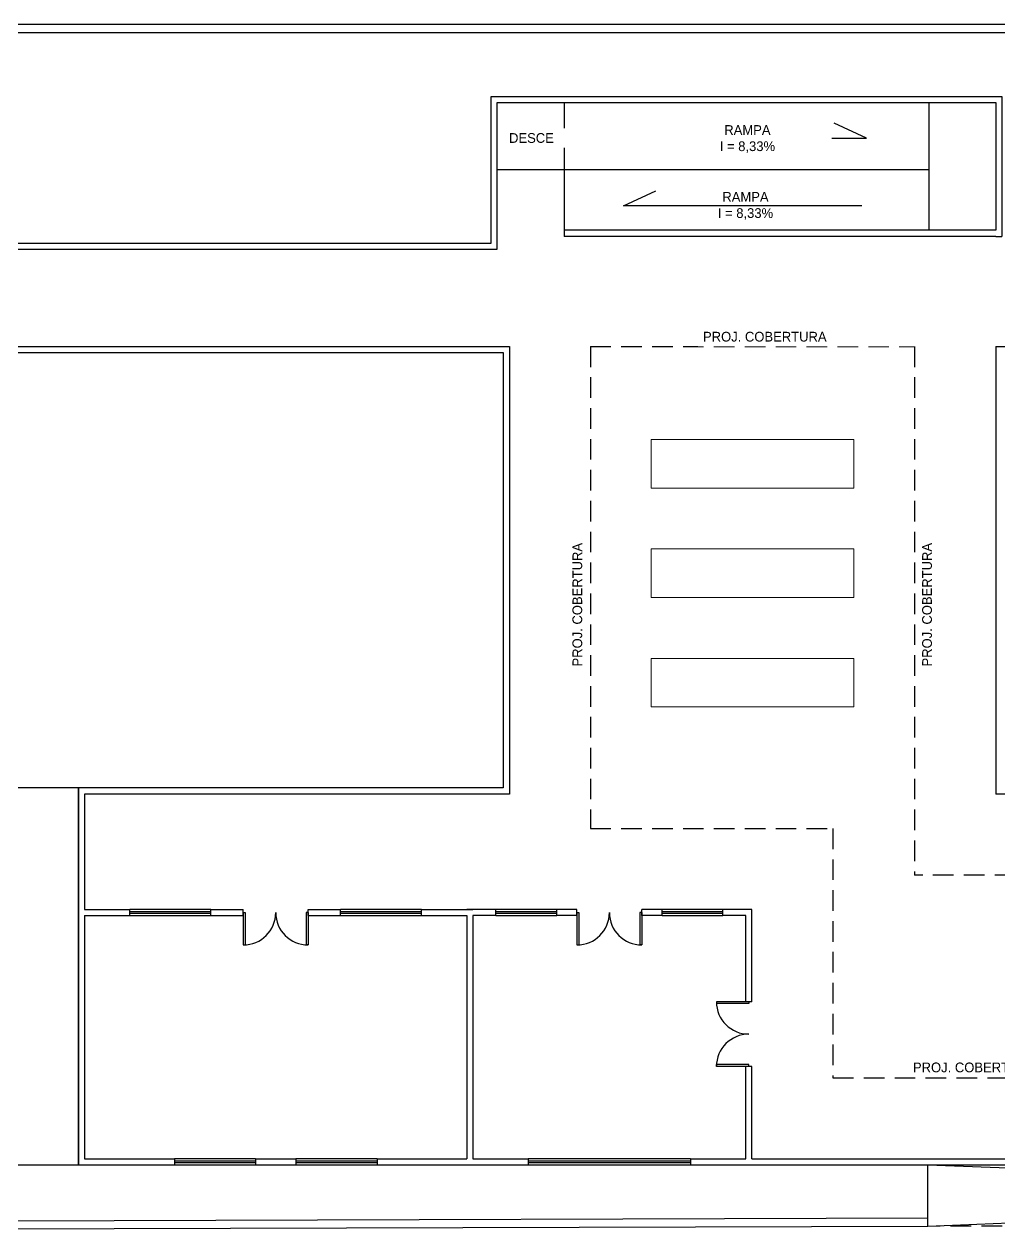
# Model space of a CAD drawing. Header units: centimetres. Extents: x 45464 to 685908, y 11779 to 14769.
# Drawn here: x 678813 to 681218, y 11779 to 14769 of the extents above; entities that cross this region are included whole.
import ezdxf

# ---------------------------------------------------------------- set-up
doc = ezdxf.new("R2010")
doc.units = ezdxf.units.CM
doc.header["$LTSCALE"] = 4
doc.linetypes.add('HIDDENX2', pattern=[19.05, 12.7, -6.35])
for name, color, linetype in [('0.1', 1, 'Continuous'), ('0.2', 2, 'Continuous'), ('0.4', 4, 'Continuous'), ('0.6', 6, 'Continuous'), ('02-CONT', 2, 'Continuous'), ('C-TEXTO-02', 2, 'Continuous'), ('VISTA3', 3, 'Continuous')]:
    doc.layers.add(name, color=color, linetype=linetype)
doc.styles.add('Símbolos', font='ERASLGHT.TTF')

# ---------------------------------------------------------------- blocks, each defined once
blk = doc.blocks.new('1_00-flat-3-flat-1')
at = {"color": 1}
for centre, start, end in [((46.7, -94.5), 270, 0), ((206.7, -94.5), 180, 270)]:
    blk.add_arc(centre, 80, start, end, dxfattribs=at)
at = {"layer": '02-CONT'}
for p, q in [((46.7, -94.5), (46.7, -174.5)), ((46.7, -94.5), (51.5, -94.5)), ((51.5, -94.5), (51.5, -174.5)), ((206.7, -94.5), (201.9, -94.5)), ((201.9, -94.5), (201.9, -174.5)), ((206.7, -94.5), (206.7, -174.5)), ((46.7, -174.5), (51.5, -174.5)), ((206.7, -174.5), (201.9, -174.5))]:
    blk.add_line(p, q, dxfattribs=at)
blk = doc.blocks.new('1_00-flat-2-flat-1')
at = {"color": 1}
for centre, start, end in [((-94.5, -46.7), 180, 270), ((-94.5, -206.7), 90, 180)]:
    blk.add_arc(centre, 80, start, end, dxfattribs=at)
at = {"layer": '02-CONT'}
for p, q in [((-174.5, -46.7), (-174.5, -51.5)), ((-94.5, -46.7), (-174.5, -46.7)), ((-94.5, -51.5), (-174.5, -51.5)), ((-94.5, -46.7), (-94.5, -51.5)), ((-94.5, -201.9), (-174.5, -201.9)), ((-174.5, -206.7), (-174.5, -201.9)), ((-94.5, -206.7), (-174.5, -206.7)), ((-94.5, -206.7), (-94.5, -201.9))]:
    blk.add_line(p, q, dxfattribs=at)
blk = doc.blocks.new('1_00-flat-1-flat-1')
at = {"color": 1}
for centre, start, end in [((46.7, -94.5), 270, 0), ((206.7, -94.5), 180, 270)]:
    blk.add_arc(centre, 80, start, end, dxfattribs=at)
at = {"layer": '02-CONT'}
for p, q in [((46.7, -94.5), (46.7, -174.5)), ((46.7, -94.5), (51.5, -94.5)), ((51.5, -94.5), (51.5, -174.5)), ((206.7, -94.5), (201.9, -94.5)), ((201.9, -94.5), (201.9, -174.5)), ((206.7, -94.5), (206.7, -174.5)), ((46.7, -174.5), (51.5, -174.5)), ((206.7, -174.5), (201.9, -174.5))]:
    blk.add_line(p, q, dxfattribs=at)

msp = doc.modelspace()

# ---------------------------------------------------------------- linework, layer by layer
at = {"layer": '0.1'}
for p, q in [((680145.2, 14575.4), (680145.2, 14260.4)), ((681045.2, 14575.4), (681045.2, 14260.4)), ((679980.2, 14410.4), (681045.2, 14410.4)), ((684797.2, 11954.4), (681042.9, 11802.6)), ((681042.9, 11954.3), (684883.4, 11813.1))]:
    msp.add_line(p, q, dxfattribs=at)
at = {"layer": '0.1', "linetype": 'HIDDENX2'}
for p, q in [((680210.2, 13973.9), (681010.2, 13973.9)), ((681010.2, 13973.9), (681010.2, 12669.4))]:
    msp.add_line(p, q, dxfattribs=at)
for points in [[(680210.2, 13973.9), (680210.2, 12784.4)], [(680210.2, 12784.4), (680808.6, 12784.4), (680808.6, 12169.4), (681487.2, 12169.4), (681487.2, 12669.4), (681010.2, 12669.4)], [(684883.4, 11813.1), (681042.9, 11802.6)]]:
    msp.add_lwpolyline(points, dxfattribs=at)
at = {"layer": '0.1', "lineweight": 9}
for points in [[(680360.2, 13624.2), (680860.2, 13624.2), (680860.2, 13744.2), (680360.2, 13744.2)], [(680360.2, 13354.2), (680860.2, 13354.2), (680860.2, 13474.2), (680360.2, 13474.2)], [(680360.2, 13084.2), (680860.2, 13084.2), (680860.2, 13204.2), (680360.2, 13204.2)]]:
    msp.add_lwpolyline(points, close=True, dxfattribs=at)
at = {"layer": '0.2'}
for p, q in [((679273.8, 12584.4), (679073.8, 12584.4)), ((679273.8, 12578.4), (679073.8, 12578.4)), ((679073.8, 12575.4), (679273.8, 12575.4)), ((679073.8, 12569.4), (679273.8, 12569.4)), ((679793.8, 12584.4), (679593.8, 12584.4)), ((679793.8, 12578.4), (679593.8, 12578.4)), ((679593.8, 12575.4), (679793.8, 12575.4)), ((679593.8, 12569.4), (679793.8, 12569.4)), ((680127, 12584.4), (679977, 12584.4)), ((680127, 12578.4), (679977, 12578.4)), ((679977, 12575.4), (680127, 12575.4)), ((679977, 12569.4), (680127, 12569.4)), ((680537, 12584.4), (680387, 12584.4)), ((680537, 12578.4), (680387, 12578.4)), ((680387, 12575.4), (680537, 12575.4)), ((680387, 12569.4), (680537, 12569.4)), ((679383.8, 11969.4), (679183.8, 11969.4)), ((679383.8, 11963.4), (679183.8, 11963.4)), ((679183.8, 11960.4), (679383.8, 11960.4)), ((679683.8, 11969.4), (679483.8, 11969.4)), ((679683.8, 11963.4), (679483.8, 11963.4)), ((679483.8, 11960.4), (679683.8, 11960.4)), ((680457, 11969.4), (680057, 11969.4)), ((680457, 11963.4), (680057, 11963.4)), ((680057, 11960.4), (680457, 11960.4)), ((679183.8, 11954.4), (679383.8, 11954.4)), ((679483.8, 11954.4), (679683.8, 11954.4)), ((680057, 11954.4), (680457, 11954.4)), ((681042.9, 11802.6), (681042.9, 11954.3))]:
    msp.add_line(p, q, dxfattribs=at)
msp.add_lwpolyline([(677027.2, 11954.4), (678947.2, 11954.4), (678947.2, 12884.4), (677027.2, 12884.4)], close=True, dxfattribs=at)
at = {"layer": '0.4'}
for points in [[(681042.9, 11822.6), (677027.2, 11809.9)], [(681042.9, 11802.6), (677027.2, 11790.6)]]:
    msp.add_lwpolyline(points, dxfattribs=at)
at = {"layer": '0.6'}
for p, q in [((681210.2, 14260.4), (680145.2, 14260.4)), ((680145.2, 14260.4), (680145.2, 14245.4)), ((681210.2, 14245.4), (680145.2, 14245.4)), ((681210.2, 14245.4), (681225.2, 14245.4)), ((681210.2, 13973.9), (681430.2, 13973.9)), ((678571, 13958.9), (679995.2, 13958.9)), ((681210.2, 13958.9), (681210.2, 12869.4)), ((681687.2, 12869.4), (681210.2, 12869.4)), ((678962.2, 12584.4), (679073.8, 12584.4)), ((678962.2, 12569.4), (679073.8, 12569.4)), ((679073.8, 12569.4), (679073.8, 12584.4)), ((679273.8, 12584.4), (679353.8, 12584.4)), ((679273.8, 12569.4), (679273.8, 12584.4)), ((679273.8, 12569.4), (679353.8, 12569.4)), ((679353.8, 12569.4), (679353.8, 12584.4)), ((679513.8, 12584.4), (679593.8, 12584.4)), ((679513.8, 12569.4), (679513.8, 12584.4)), ((679513.8, 12569.4), (679593.8, 12569.4)), ((679593.8, 12569.4), (679593.8, 12584.4)), ((679793.8, 12584.4), (679920.4, 12584.4)), ((679793.8, 12569.4), (679793.8, 12584.4)), ((679793.8, 12569.4), (679905.4, 12569.4)), ((679977, 12569.4), (679977, 12584.4)), ((680127, 12569.4), (680127, 12584.4)), ((680177, 12569.4), (680177, 12584.4)), ((680337, 12569.4), (680337, 12584.4)), ((680387, 12569.4), (680387, 12584.4)), ((680537, 12569.4), (680537, 12584.4)), ((680608.6, 12356.9), (680593.6, 12356.9)), ((680608.6, 12196.9), (680593.6, 12196.9)), ((678962.2, 11969.4), (679183.8, 11969.4)), ((679183.8, 11969.4), (679183.8, 11954.4)), ((679383.8, 11969.4), (679483.8, 11969.4)), ((679383.8, 11969.4), (679383.8, 11954.4)), ((679483.8, 11969.4), (679483.8, 11954.4)), ((679683.8, 11969.4), (679905.4, 11969.4)), ((679683.8, 11969.4), (679683.8, 11954.4)), ((680057, 11969.4), (680057, 11954.4)), ((680457, 11969.4), (680457, 11954.4)), ((680608.6, 11969.4), (681687.2, 11969.4)), ((678947.2, 11954.4), (679183.8, 11954.4)), ((679383.8, 11954.4), (679483.8, 11954.4)), ((679683.8, 11954.4), (679905.4, 11954.4)), ((680608.6, 11954.4), (681687.2, 11954.4))]:
    msp.add_line(p, q, dxfattribs=at)
for points in [[(678571, 13973.9), (680010.2, 13973.9), (680010.2, 12869.4), (678962.2, 12869.4), (678962.2, 12584.4)], [(681210.2, 13973.9), (681210.2, 13958.9)], [(679995.2, 13958.9), (679995.2, 12884.4), (678947.2, 12884.4), (678947.2, 11954.4)], [(678962.2, 12569.4), (678962.2, 11969.4)], [(679977, 12584.4), (679905.4, 12584.4)], [(679905.4, 12569.4), (679905.4, 11969.4)], [(679977, 12569.4), (679920.4, 12569.4), (679920.4, 11969.4), (680057, 11969.4)], [(680177, 12584.4), (680127, 12584.4)], [(680177, 12569.4), (680127, 12569.4)], [(680387, 12584.4), (680337, 12584.4)], [(680387, 12569.4), (680337, 12569.4)], [(680608.6, 12356.9), (680608.6, 12584.4), (680537, 12584.4)], [(680593.6, 12356.9), (680593.6, 12569.4), (680537, 12569.4)], [(680457, 11969.4), (680593.6, 11969.4), (680593.6, 12196.9)], [(680608.6, 11969.4), (680608.6, 12196.9)], [(679905.4, 11954.4), (680057, 11954.4)], [(680457, 11954.4), (680608.6, 11954.4)]]:
    msp.add_lwpolyline(points, dxfattribs=at)
at = {"layer": 'VISTA3'}
msp.add_lwpolyline([(680353.4, 14487.7), (680891.3, 14487.7), (680811.2, 14524.5)], dxfattribs=at)

# ---------------------------------------------------------------- block references
at = {"layer": '0.6'}
for name, p in [('1_00-flat-1-flat-1', (679307.1, 12671.4)), ('1_00-flat-3-flat-1', (680130.3, 12671.4)), ('1_00-flat-2-flat-1', (680695.6, 12403.6))]:
    msp.add_blockref(name, p, dxfattribs=at)

# ---------------------------------------------------------------- texts
at = {"layer": 'C-TEXTO-02', "insert": (680396.9, 14354.9), "char_height": 24, "width": 391.809, "attachment_point": 1, "style": 'Símbolos', "bg_fill": 2}
msp.add_mtext('\\pxqc;RAMPA\\PI = 8,33%', dxfattribs=at)

# ---------------------------------------------------------------- next in the draw order: linework, layer by layer
at = {"layer": 'VISTA3'}
msp.add_lwpolyline([(680879.7, 14320.8), (680291.5, 14320.8), (680371.6, 14357.5)], dxfattribs=at)

# ---------------------------------------------------------------- next in the draw order: texts
at = {"layer": 'C-TEXTO-02', "char_height": 24, "style": 'Símbolos', "bg_fill": 2}
for s, insert, width, attachment_point in [('\\pxqc;RAMPA\\PI = 8,33%', (680793.5, 14519.9), 391.809, 3), ('PROJ. COBERTURA', (680488, 14009.9), 536.359, 1), ('PROJ. COBERTURA', (681006, 12206.8), 536.359, 1)]:
    msp.add_mtext(s, dxfattribs=dict(at, insert=insert, width=width, attachment_point=attachment_point))
at = {"layer": 'C-TEXTO-02', "char_height": 24, "width": 536.359, "attachment_point": 1, "rotation": 90, "style": 'Símbolos', "bg_fill": 2}
for insert in [(680165.9, 13184.1), (681028.7, 13184.1)]:
    msp.add_mtext('PROJ. COBERTURA', dxfattribs=dict(at, insert=insert))

# ---------------------------------------------------------------- next in the draw order: linework, layer by layer
at = {"layer": '0.6'}
for points in [[(678571, 14228.9), (679965.2, 14228.9), (679965.2, 14590.4), (681225.2, 14590.4), (681225.2, 14245.4)], [(678571, 14213.9), (679980.2, 14213.9), (679980.2, 14575.4), (681210.2, 14575.4), (681210.2, 14260.4)]]:
    msp.add_lwpolyline(points, dxfattribs=at)

# ---------------------------------------------------------------- next in the draw order: texts
at = {"layer": 'C-TEXTO-02', "insert": (680009.5, 14500.2), "char_height": 24, "width": 391.809, "attachment_point": 1, "style": 'Símbolos', "bg_fill": 2}
msp.add_mtext('DESCE', dxfattribs=at)

# ---------------------------------------------------------------- next in the draw order: linework, layer by layer
at = {"layer": '0.4'}
for points in [[(672545.7, 11779.4), (672526.1, 11779.4), (672908, 14768.9), (685908.5, 14768.9), (685070.5, 12352.6)], [(672548.9, 11799.4), (672925.6, 14748.9), (685880.4, 14748.9), (685056.3, 12372.6)]]:
    msp.add_lwpolyline(points, dxfattribs=at)

doc.saveas('drawing.dxf')
